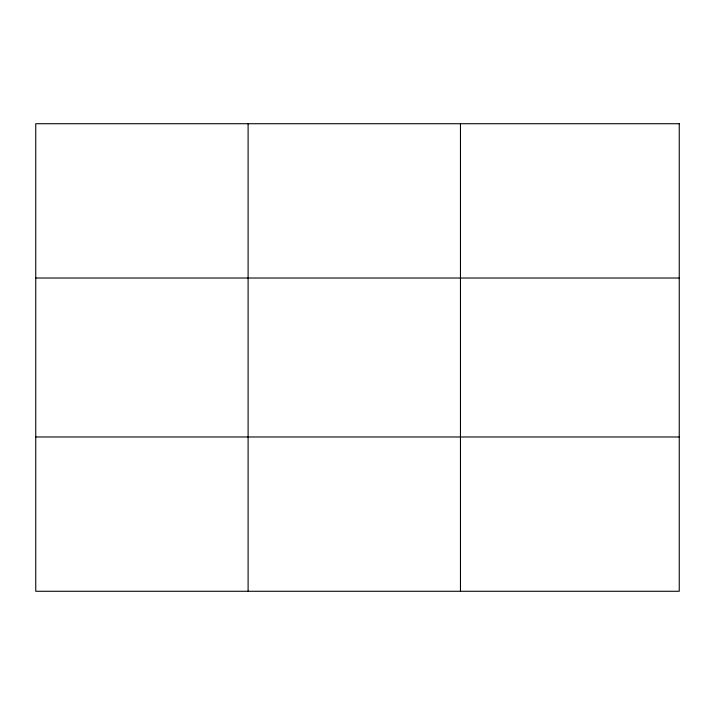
<?xml version="1.0" encoding="UTF-8"?>
<svg xmlns="http://www.w3.org/2000/svg" width="715" height="715" viewBox="0 0 715 715"><rect width="100%" height="100%" fill="white"/><g stroke="black" fill="none" stroke-linecap="round" stroke-linejoin="round"><path stroke-width="1.07" d="M248.105 123.722L248.105 591.278M460.46 123.722L460.46 591.278M35.75 278.019L679.25 278.019M35.75 436.981L679.25 436.981M679.25 123.722L679.25 591.278L35.75 591.278L35.75 123.722L679.25 123.722"/></g></svg>
